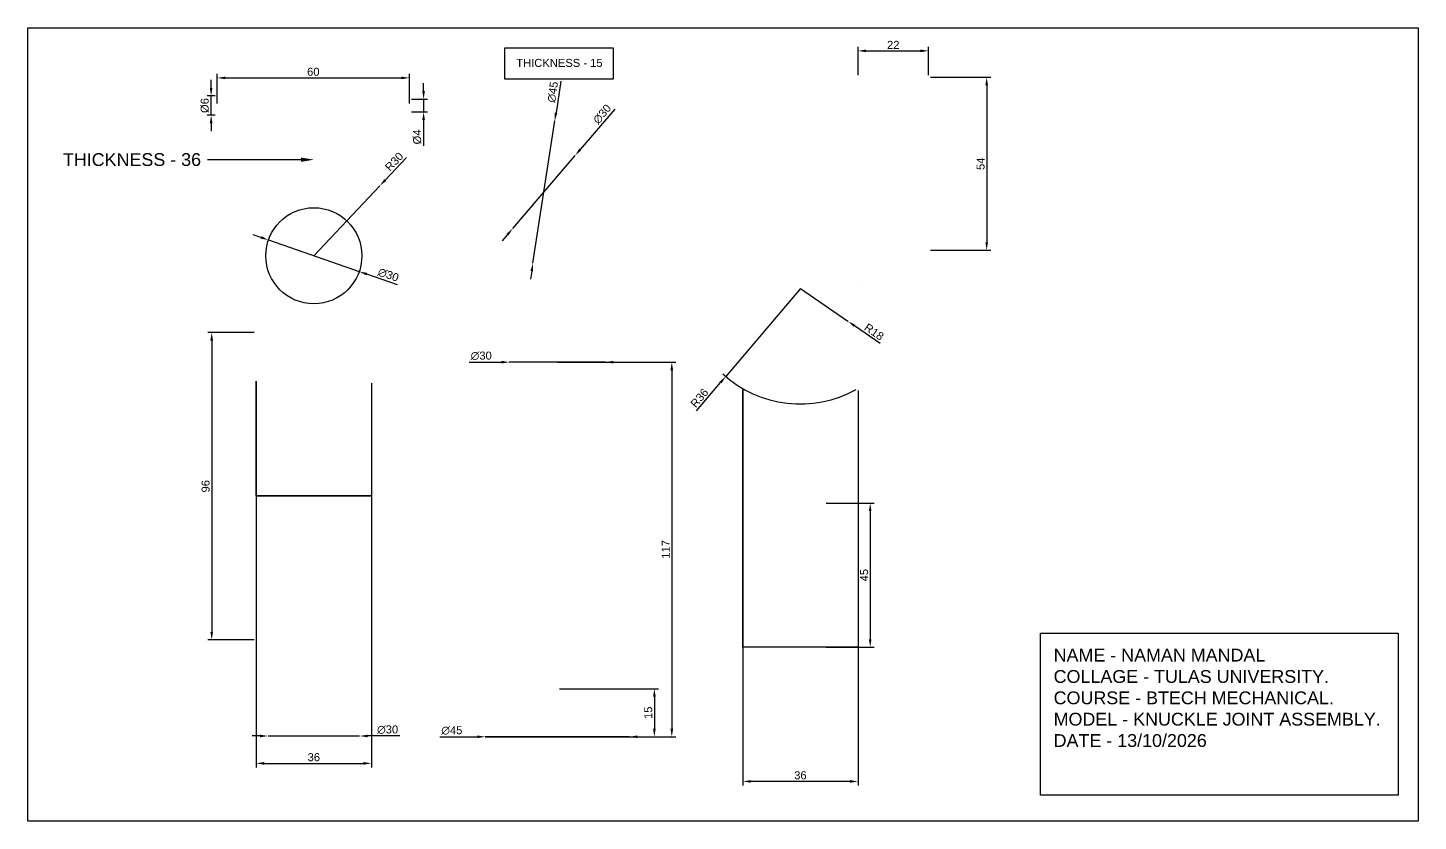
# Model space of a CAD drawing. Header units: millimetres. Extents: x 159 to 1354, y 13 to 261.
# Drawn here: x 919.9 to 1354.1, y 12.8 to 260.6 of the extents above; entities that cross this region are included whole.
import ezdxf
from ezdxf import colors
from ezdxf.entities.mleader import LeaderData, LeaderLine
from ezdxf.math import Vec2, Vec3

# ---------------------------------------------------------------- set-up
doc = ezdxf.new("R2010")
doc.units = ezdxf.units.MM
doc.layers.add('DIM', color=252, linetype='Continuous', plot=False)
doc.layers.add('DIM1', color=251, linetype='Continuous')
doc.styles.get("Standard").update_dxf_attribs({"font": 'arial.ttf'})
doc.dimstyles.new('ISO-25', dxfattribs={"dimtxt": 2.5, "dimasz": 2.5, "dimexe": 1.25, "dimexo": 0.625, "dimtad": 1, "dimtxsty": 'Standard', "dimcen": 2.5, "dimadec": 0, "dimazin": 0, "dimtfac": 1, "dimtmove": 0, "dimatfit": 3, "dimfxl": 1, "dimarcsym": 0})

# ---------------------------------------------------------------- blocks, each defined once
blk = doc.blocks.new('*D2')
at = {"layer": 'Defpoints', "color": 0, "transparency": 16777216}
for p in [(1039.04, 244.93), (979.04, 236.29, 39.28), (1039.04, 236.29, 39.28)]:
    blk.add_point(p, dxfattribs=at)
at = {"layer": 'DIM1', "color": 0, "lineweight": -2, "transparency": 16777216}
for p, q in [((979.04, 236.91), (979.04, 246.18)), ((981.54, 244.93), (1036.54, 244.93)), ((1039.04, 236.91), (1039.04, 246.18))]:
    blk.add_line(p, q, dxfattribs=at)
at = {"layer": 'DIM1', "color": 0, "transparency": 16777216}
for points in [[(981.54, 245.35), (981.54, 244.52), (979.04, 244.93)], [(1036.54, 245.35), (1036.54, 244.52), (1039.04, 244.93)]]:
    blk.add_solid(points, dxfattribs=at)
at = {"layer": 'DIM1', "color": 0, "transparency": 16777216, "insert": (1009.04, 246.84), "char_height": 2.5, "attachment_point": 5}
blk.add_mtext('60', dxfattribs=at)
blk = doc.blocks.new('*D3')
at = {"layer": 'Defpoints', "color": 0, "transparency": 16777216}
for p in [(1085.25, 156.15, 186.83), (1085.25, 39.15, 186.83), (1121, 39.15)]:
    blk.add_point(p, dxfattribs=at)
at = {"layer": 'DIM1', "color": 0, "lineweight": -2, "transparency": 16777216}
for p, q in [((1085.88, 156.15), (1122.25, 156.15)), ((1121, 153.65), (1121, 41.65)), ((1085.88, 39.15), (1122.25, 39.15))]:
    blk.add_line(p, q, dxfattribs=at)
at = {"layer": 'DIM1', "color": 0, "transparency": 16777216}
for points in [[(1120.58, 153.65), (1121.42, 153.65), (1121, 156.15)], [(1120.58, 41.65), (1121.42, 41.65), (1121, 39.15)]]:
    blk.add_solid(points, dxfattribs=at)
at = {"layer": 'DIM1', "color": 0, "transparency": 16777216, "insert": (1119.12, 97.65), "char_height": 2.5, "attachment_point": 5, "rotation": 90}
blk.add_mtext('117', dxfattribs=at)
blk = doc.blocks.new('*D4')
at = {"layer": 'Defpoints', "color": 0, "transparency": 16777216}
for p in [(1062.75, 39.15, 186.83), (1107.75, 39.15, 186.83)]:
    blk.add_point(p, dxfattribs=at)
at = {"layer": 'DIM1', "color": 0, "lineweight": -2, "transparency": 16777216}
for p, q in [((1048.5, 39.15), (1060.25, 39.15)), ((1107.75, 39.15), (1062.75, 39.15)), ((1110.25, 39.15), (1112.75, 39.15))]:
    blk.add_line(p, q, dxfattribs=at)
at = {"layer": 'DIM1', "color": 0, "transparency": 16777216}
for points in [[(1060.25, 39.56), (1060.25, 38.73), (1062.75, 39.15)], [(1110.25, 39.56), (1110.25, 38.73), (1107.75, 39.15)]]:
    blk.add_solid(points, dxfattribs=at)
at = {"layer": 'DIM1', "color": 0, "transparency": 16777216, "insert": (1052.29, 41.12), "char_height": 2.5, "attachment_point": 5}
blk.add_mtext('∅45', dxfattribs=at)
blk = doc.blocks.new('*D5')
at = {"layer": 'Defpoints', "color": 0, "transparency": 16777216}
for p in [(1085.25, 54.15, 186.83), (1085.25, 39.15), (1115.55, 39.15)]:
    blk.add_point(p, dxfattribs=at)
at = {"layer": 'DIM1', "color": 0, "lineweight": -2, "transparency": 16777216}
for p, q in [((1085.88, 54.15), (1116.8, 54.15)), ((1115.55, 51.65), (1115.55, 41.65)), ((1085.88, 39.15), (1116.8, 39.15))]:
    blk.add_line(p, q, dxfattribs=at)
at = {"layer": 'DIM1', "color": 0, "transparency": 16777216}
for points in [[(1115.13, 51.65), (1115.97, 51.65), (1115.55, 54.15)], [(1115.13, 41.65), (1115.97, 41.65), (1115.55, 39.15)]]:
    blk.add_solid(points, dxfattribs=at)
at = {"layer": 'DIM1', "color": 0, "transparency": 16777216, "insert": (1113.65, 46.65), "char_height": 2.5, "attachment_point": 5, "rotation": 90}
blk.add_mtext('15', dxfattribs=at)
blk = doc.blocks.new('*D6')
at = {"layer": 'Defpoints', "color": 0, "transparency": 16777216}
for p in [(995.03, 194.31, 186.33), (1023.37, 184.47, 186.33)]:
    blk.add_point(p, dxfattribs=at)
at = {"layer": 'DIM1', "color": 0, "lineweight": -2, "transparency": 16777216}
for p, q in [((992.66, 195.13), (990.3, 195.95)), ((995.03, 194.31), (1023.37, 184.47)), ((1035.37, 180.3), (1025.73, 183.65))]:
    blk.add_line(p, q, dxfattribs=at)
at = {"layer": 'DIM1', "color": 0, "transparency": 16777216}
for points in [[(992.8, 195.52), (992.53, 194.73), (995.03, 194.31)], [(1025.86, 184.04), (1025.59, 183.25), (1023.37, 184.47)]]:
    blk.add_solid(points, dxfattribs=at)
at = {"layer": 'DIM1', "color": 0, "transparency": 16777216, "insert": (1032.46, 183.4), "char_height": 2.5, "attachment_point": 5, "rotation": 340.8529}
blk.add_mtext('∅30', dxfattribs=at)
blk = doc.blocks.new('*D7')
at = {"layer": 'Defpoints', "color": 0, "transparency": 16777216}
for p in [(1029.78, 211.21, 150.33), (1009.2, 189.39, 150.33)]:
    blk.add_point(p, dxfattribs=at)
at = {"layer": 'DIM1', "color": 0, "lineweight": -2, "transparency": 16777216}
for p, q in [((1038.16, 220.09), (1031.5, 213.03)), ((1009.2, 189.39), (1029.78, 211.21))]:
    blk.add_line(p, q, dxfattribs=at)
at = {"layer": 'DIM1', "color": 0, "transparency": 16777216}
blk.add_solid([(1031.19, 213.31), (1031.8, 212.74), (1029.78, 211.21)], dxfattribs=at)
at = {"layer": 'DIM1', "color": 0, "transparency": 16777216, "insert": (1034.3, 218.78), "char_height": 2.5, "attachment_point": 5, "rotation": 46.6713}
blk.add_mtext('R30', dxfattribs=at)
blk = doc.blocks.new('*D8')
at = {"layer": 'Defpoints', "color": 0, "transparency": 16777216}
for p in [(991.2, 165.39, 150.33), (977.3, 69.39), (991.2, 69.39, 160.88)]:
    blk.add_point(p, dxfattribs=at)
at = {"layer": 'DIM1', "color": 0, "lineweight": -2, "transparency": 16777216}
for p, q in [((990.57, 165.39), (976.05, 165.39)), ((977.3, 162.89), (977.3, 71.89)), ((990.57, 69.39), (976.05, 69.39))]:
    blk.add_line(p, q, dxfattribs=at)
at = {"layer": 'DIM1', "color": 0, "transparency": 16777216}
for points in [[(976.88, 162.89), (977.71, 162.89), (977.3, 165.39)], [(976.88, 71.89), (977.71, 71.89), (977.3, 69.39)]]:
    blk.add_solid(points, dxfattribs=at)
at = {"layer": 'DIM1', "color": 0, "transparency": 16777216, "insert": (975.4, 117.39), "char_height": 2.5, "attachment_point": 5, "rotation": 90}
blk.add_mtext('96', dxfattribs=at)
blk = doc.blocks.new('*D9')
at = {"layer": 'Defpoints', "color": 0, "transparency": 16777216}
for p in [(994.92, 39.39, 163.74), (1023.48, 39.39, 172.92)]:
    blk.add_point(p, dxfattribs=at)
at = {"layer": 'DIM1', "color": 0, "lineweight": -2, "transparency": 16777216}
for p, q in [((992.42, 39.39), (989.92, 39.39)), ((994.92, 39.39), (1023.48, 39.39)), ((1036.02, 39.39), (1025.98, 39.39))]:
    blk.add_line(p, q, dxfattribs=at)
at = {"layer": 'DIM1', "color": 0, "transparency": 16777216}
for points in [[(992.42, 39.8), (992.42, 38.97), (994.92, 39.39)], [(1025.98, 39.8), (1025.98, 38.97), (1023.48, 39.39)]]:
    blk.add_solid(points, dxfattribs=at)
at = {"layer": 'DIM1', "color": 0, "transparency": 16777216, "insert": (1032.25, 41.36), "char_height": 2.5, "attachment_point": 5}
blk.add_mtext('∅30', dxfattribs=at)
blk = doc.blocks.new('*D10')
at = {"layer": 'Defpoints', "color": 0, "transparency": 16777216}
for p in [(991.2, 150.21, 150.33), (1027.2, 150.21, 150.33), (1027.2, 30.85)]:
    blk.add_point(p, dxfattribs=at)
at = {"layer": 'DIM1', "color": 0, "lineweight": -2, "transparency": 16777216}
for p, q in [((991.2, 149.58), (991.2, 29.6)), ((1027.2, 149.58), (1027.2, 29.6)), ((993.7, 30.85), (1024.7, 30.85))]:
    blk.add_line(p, q, dxfattribs=at)
at = {"layer": 'DIM1', "color": 0, "transparency": 16777216}
for points in [[(993.7, 31.27), (993.7, 30.43), (991.2, 30.85)], [(1024.7, 31.27), (1024.7, 30.43), (1027.2, 30.85)]]:
    blk.add_solid(points, dxfattribs=at)
at = {"layer": 'DIM1', "color": 0, "transparency": 16777216, "insert": (1009.2, 32.75), "char_height": 2.5, "attachment_point": 5}
blk.add_mtext('36', dxfattribs=at)
blk = doc.blocks.new('*D12')
at = {"layer": 'Defpoints', "color": 0, "transparency": 16777216}
for p in [(1143.16, 147.94, 150.33), (1179.16, 147.94, 150.33), (1143.16, 25.2)]:
    blk.add_point(p, dxfattribs=at)
at = {"layer": 'DIM1', "color": 0, "lineweight": -2, "transparency": 16777216}
for p, q in [((1143.16, 147.32), (1143.16, 23.95)), ((1179.16, 147.32), (1179.16, 23.95)), ((1176.66, 25.2), (1145.66, 25.2))]:
    blk.add_line(p, q, dxfattribs=at)
at = {"layer": 'DIM1', "color": 0, "transparency": 16777216}
for points in [[(1145.66, 25.62), (1145.66, 24.79), (1143.16, 25.2)], [(1176.66, 25.62), (1176.66, 24.79), (1179.16, 25.2)]]:
    blk.add_solid(points, dxfattribs=at)
at = {"layer": 'DIM1', "color": 0, "transparency": 16777216, "insert": (1161.16, 27.11), "char_height": 2.5, "attachment_point": 5}
blk.add_mtext('36', dxfattribs=at)
blk = doc.blocks.new('*D14')
at = {"layer": 'Defpoints', "color": 0, "transparency": 16777216}
for p in [(1168.61, 112.12, 186.33), (1168.61, 67.12, 186.33), (1182.95, 67.12)]:
    blk.add_point(p, dxfattribs=at)
at = {"layer": 'DIM1', "color": 0, "lineweight": -2, "transparency": 16777216}
for p, q in [((1169.24, 112.12), (1184.2, 112.12)), ((1182.95, 109.62), (1182.95, 69.62)), ((1169.24, 67.12), (1184.2, 67.12))]:
    blk.add_line(p, q, dxfattribs=at)
at = {"layer": 'DIM1', "color": 0, "transparency": 16777216}
for points in [[(1182.54, 109.62), (1183.37, 109.62), (1182.95, 112.12)], [(1182.54, 69.62), (1183.37, 69.62), (1182.95, 67.12)]]:
    blk.add_solid(points, dxfattribs=at)
at = {"layer": 'DIM1', "color": 0, "transparency": 16777216, "insert": (1181.06, 89.62), "char_height": 2.5, "attachment_point": 5, "rotation": 90}
blk.add_mtext('45', dxfattribs=at)
blk = doc.blocks.new('*D15')
at = {"layer": 'Defpoints', "color": 0, "transparency": 16777216}
for p in [(1161.16, 179.12, 186.33), (1175.99, 168.92, 186.33)]:
    blk.add_point(p, dxfattribs=at)
at = {"layer": 'DIM1', "color": 0, "lineweight": -2, "transparency": 16777216}
for p, q in [((1161.16, 179.12), (1175.99, 168.92)), ((1186.07, 162), (1178.05, 167.51))]:
    blk.add_line(p, q, dxfattribs=at)
at = {"layer": 'DIM1', "color": 0, "transparency": 16777216}
blk.add_solid([(1178.29, 167.85), (1177.82, 167.17), (1175.99, 168.92)], dxfattribs=at)
at = {"layer": 'DIM1', "color": 0, "transparency": 16777216, "insert": (1184.17, 165.61), "char_height": 2.5, "attachment_point": 5, "rotation": 325.4999}
blk.add_mtext('R18', dxfattribs=at)
blk = doc.blocks.new('*D16')
at = {"layer": 'Defpoints', "color": 0, "transparency": 16777216}
for p in [(1161.16, 179.12, 186.33), (1137.84, 151.69, 186.33)]:
    blk.add_point(p, dxfattribs=at)
at = {"layer": 'DIM1', "color": 0, "lineweight": -2, "transparency": 16777216}
for p, q in [((1161.16, 179.12), (1137.84, 151.69)), ((1128.74, 140.97), (1136.23, 149.78))]:
    blk.add_line(p, q, dxfattribs=at)
blk.add_arc((1161.16, 179.12), 36, 227.6489, 299.0053, dxfattribs=at)
at = {"layer": 'DIM1', "color": 0, "transparency": 16777216}
blk.add_solid([(1135.91, 150.05), (1136.54, 149.51), (1137.84, 151.69)], dxfattribs=at)
at = {"layer": 'DIM1', "color": 0, "transparency": 16777216, "insert": (1129.62, 144.96), "char_height": 2.5, "attachment_point": 5, "rotation": 49.6383}
blk.add_mtext('R36', dxfattribs=at)
blk = doc.blocks.new('*D17')
at = {"layer": 'Defpoints', "color": 0, "transparency": 16777216}
for p in [(1201.16, 253.37), (1179.16, 245.12, 168.33), (1201.16, 245.12, 168.33)]:
    blk.add_point(p, dxfattribs=at)
at = {"layer": 'DIM1', "color": 0, "lineweight": -2, "transparency": 16777216}
for p, q in [((1179.16, 245.75), (1179.16, 254.62)), ((1181.66, 253.37), (1198.66, 253.37)), ((1201.16, 245.75), (1201.16, 254.62))]:
    blk.add_line(p, q, dxfattribs=at)
at = {"layer": 'DIM1', "color": 0, "transparency": 16777216}
for points in [[(1181.66, 253.79), (1181.66, 252.96), (1179.16, 253.37)], [(1198.66, 253.79), (1198.66, 252.96), (1201.16, 253.37)]]:
    blk.add_solid(points, dxfattribs=at)
at = {"layer": 'DIM1', "color": 0, "transparency": 16777216, "insert": (1190.16, 255.25), "char_height": 2.5, "attachment_point": 5}
blk.add_mtext('22', dxfattribs=at)
blk = doc.blocks.new('*D18')
at = {"layer": 'Defpoints', "color": 0, "transparency": 16777216}
for p in [(1201.16, 245.12, 168.33), (1201.16, 191.12, 150.33), (1219.33, 191.12)]:
    blk.add_point(p, dxfattribs=at)
at = {"layer": 'DIM1', "color": 0, "lineweight": -2, "transparency": 16777216}
for p, q in [((1201.78, 245.12), (1220.58, 245.12)), ((1219.33, 242.62), (1219.33, 193.62)), ((1201.78, 191.12), (1220.58, 191.12))]:
    blk.add_line(p, q, dxfattribs=at)
at = {"layer": 'DIM1', "color": 0, "transparency": 16777216}
for points in [[(1218.92, 242.62), (1219.75, 242.62), (1219.33, 245.12)], [(1218.92, 193.62), (1219.75, 193.62), (1219.33, 191.12)]]:
    blk.add_solid(points, dxfattribs=at)
at = {"layer": 'DIM1', "color": 0, "transparency": 16777216, "insert": (1217.44, 218.12), "char_height": 2.5, "attachment_point": 5, "rotation": 90}
blk.add_mtext('54', dxfattribs=at)
blk = doc.blocks.new('*D19')
at = {"layer": 'Defpoints', "color": 0, "transparency": 16777216}
for p in [(1090.79, 220.69, 128.33), (1071.3, 197.88, 128.33)]:
    blk.add_point(p, dxfattribs=at)
at = {"layer": 'DIM1', "color": 0, "lineweight": -2, "transparency": 16777216}
for p, q in [((1103.2, 235.21), (1092.42, 222.59)), ((1071.3, 197.88), (1090.79, 220.69)), ((1069.68, 195.98), (1068.05, 194.08))]:
    blk.add_line(p, q, dxfattribs=at)
at = {"layer": 'DIM1', "color": 0, "transparency": 16777216}
for points in [[(1092.1, 222.86), (1092.73, 222.32), (1090.79, 220.69)], [(1069.36, 196.25), (1069.99, 195.71), (1071.3, 197.88)]]:
    blk.add_solid(points, dxfattribs=at)
at = {"layer": 'DIM1', "color": 0, "transparency": 16777216, "insert": (1099.25, 233.62), "char_height": 2.5, "attachment_point": 5, "rotation": 49.4814}
blk.add_mtext('∅30', dxfattribs=at)
blk = doc.blocks.new('*D20')
at = {"layer": 'Defpoints', "color": 0, "transparency": 16777216}
for p in [(1084.45, 231.53, 128.33), (1077.64, 187.05, 128.33)]:
    blk.add_point(p, dxfattribs=at)
at = {"layer": 'DIM1', "color": 0, "lineweight": -2, "transparency": 16777216}
for p, q in [((1086.35, 243.95), (1084.83, 234)), ((1077.64, 187.05), (1084.45, 231.53)), ((1077.26, 184.58), (1076.89, 182.1))]:
    blk.add_line(p, q, dxfattribs=at)
at = {"layer": 'DIM1', "color": 0, "transparency": 16777216}
for points in [[(1084.42, 234.06), (1085.24, 233.94), (1084.45, 231.53)], [(1076.85, 184.64), (1077.68, 184.51), (1077.64, 187.05)]]:
    blk.add_solid(points, dxfattribs=at)
at = {"layer": 'DIM1', "color": 0, "transparency": 16777216, "insert": (1083.83, 240.51), "char_height": 2.5, "attachment_point": 5, "rotation": 81.2959}
blk.add_mtext('∅45', dxfattribs=at)
blk = doc.blocks.new('*D21')
at = {"layer": 'Defpoints', "color": 0, "transparency": 16777216}
for p in [(977.12, 239.29), (979.04, 239.29, 39.28), (979.04, 233.29, 39.28)]:
    blk.add_point(p, dxfattribs=at)
at = {"layer": 'DIM1', "color": 0, "lineweight": -2, "transparency": 16777216}
for p, q in [((977.12, 241.79), (977.12, 244.29)), ((978.41, 239.29), (975.87, 239.29)), ((977.12, 233.29), (977.12, 239.29)), ((978.41, 233.29), (975.87, 233.29)), ((977.12, 230.79), (977.12, 228.29))]:
    blk.add_line(p, q, dxfattribs=at)
at = {"layer": 'DIM1', "color": 0, "transparency": 16777216}
for points in [[(976.71, 241.79), (977.54, 241.79), (977.12, 239.29)], [(976.71, 230.79), (977.54, 230.79), (977.12, 233.29)]]:
    blk.add_solid(points, dxfattribs=at)
at = {"layer": 'DIM1', "color": 0, "transparency": 16777216, "insert": (975.15, 236.29), "char_height": 2.5, "attachment_point": 5, "rotation": 90}
blk.add_mtext('%%C6', dxfattribs=at)
blk = doc.blocks.new('*D22')
at = {"layer": 'Defpoints', "color": 0, "transparency": 16777216}
for p in [(1039.04, 238.29, 39.28), (1039.04, 234.29, 39.28), (1043.48, 234.29)]:
    blk.add_point(p, dxfattribs=at)
at = {"layer": 'DIM1', "color": 0, "lineweight": -2, "transparency": 16777216}
for p, q in [((1043.48, 240.79), (1043.48, 243.29)), ((1039.66, 238.29), (1044.73, 238.29)), ((1043.48, 238.29), (1043.48, 234.29)), ((1039.66, 234.29), (1044.73, 234.29)), ((1043.48, 231.79), (1043.48, 223.69))]:
    blk.add_line(p, q, dxfattribs=at)
at = {"layer": 'DIM1', "color": 0, "transparency": 16777216}
for points in [[(1043.06, 240.79), (1043.89, 240.79), (1043.48, 238.29)], [(1043.06, 231.79), (1043.89, 231.79), (1043.48, 234.29)]]:
    blk.add_solid(points, dxfattribs=at)
at = {"layer": 'DIM1', "color": 0, "transparency": 16777216, "insert": (1041.5, 226.49), "char_height": 2.5, "attachment_point": 5, "rotation": 90}
blk.add_mtext('%%C4', dxfattribs=at)
blk = doc.blocks.new('*D23')
at = {"layer": 'Defpoints', "color": 0, "transparency": 16777216}
for p in [(1070.25, 156.15, 186.83), (1100.25, 156.15, 186.83)]:
    blk.add_point(p, dxfattribs=at)
at = {"layer": 'DIM1', "color": 0, "lineweight": -2, "transparency": 16777216}
for p, q in [((1057.71, 156.15), (1067.75, 156.15)), ((1100.25, 156.15), (1070.25, 156.15)), ((1102.75, 156.15), (1105.25, 156.15))]:
    blk.add_line(p, q, dxfattribs=at)
at = {"layer": 'DIM1', "color": 0, "transparency": 16777216}
for points in [[(1067.75, 156.56), (1067.75, 155.73), (1070.25, 156.15)], [(1102.75, 156.56), (1102.75, 155.73), (1100.25, 156.15)]]:
    blk.add_solid(points, dxfattribs=at)
at = {"layer": 'DIM1', "color": 0, "transparency": 16777216, "insert": (1061.48, 158.12), "char_height": 2.5, "attachment_point": 5}
blk.add_mtext('∅30', dxfattribs=at)

msp = doc.modelspace()

# ---------------------------------------------------------------- linework, layer by layer
at = {"extrusion": (-6.12323e-17, -1, 3.7494e-33)}
msp.add_line((1179.158, 179.932, 151.145), (1179.158, 179.932, 148.328), dxfattribs=at)
for p, q in [((1085.254, 156.148), (1100.254, 156.148)), ((991.196, 150.209, 150.334), (991.196, 114.386, 150.334)), ((1027.196, 149.584), (1027.196, 114.386, 150.334)), ((1143.158, 67.12), (1143.158, 147.943, 150.334)), ((1179.158, 147.318), (1179.158, 67.12)), ((1179.158, 67.12), (1143.158, 67.12)), ((1085.879, 54.148), (1107.912, 54.148)), ((1062.754, 39.148), (1107.754, 39.148))]:
    msp.add_line(p, q)
for points in [[(919.869, 260.579), (1354.098, 260.579), (1354.098, 12.781), (919.869, 12.781)], [(1236.169, 71.524), (1347.892, 71.524), (1347.892, 20.915), (1236.169, 20.915)]]:
    msp.add_lwpolyline(points, close=True)
at = {"extrusion": (1, -6.12323e-17, 6.12323e-17), "elevation": 991.196}
msp.add_lwpolyline([(150.209, 150.334), (114.386, 150.334), (114.386, 168.334), (114.386, 186.334), (150.209, 186.334)], dxfattribs=at)
at = {"extrusion": (-6.12323e-17, -1, -4.44089e-16), "elevation": -114.386}
msp.add_lwpolyline([(991.196, 160.878), (991.196, 175.789), (1001.74, 186.334), (1016.652, 186.334), (1027.196, 175.789), (1027.196, 160.878), (1016.652, 150.334), (1001.74, 150.334)], close=True, dxfattribs=at)
msp.add_circle((1009.196, 189.386, 186.334), 15)
at = {"layer": 'DIM'}
msp.add_lwpolyline([(1068.867, 254.322), (1102.699, 254.322), (1102.699, 244.496), (1068.867, 244.496)], close=True, dxfattribs=at)

# ---------------------------------------------------------------- texts
at = {"insert": (1240.239, 66.648), "char_height": 4, "attachment_point": 1}
msp.add_mtext_dynamic_manual_height_columns('NAME - NAMAN MANDAL\\PCOLLAGE - TULAS UNIVERSITY.\\PCOURSE - BTECH MECHANICAL.\\PMODEL - KNUCKLE JOINT ASSEMBLY.\\PDATE - 13/10/2026', width=178.78909, gutter_width=12.5, heights=[0], dxfattribs=at)
at = {"layer": 'DIM1', "insert": (1072.415, 250.868), "char_height": 2.5, "attachment_point": 1}
msp.add_mtext_dynamic_manual_height_columns('THICKNESS - 15', width=33.93921, gutter_width=12.5, heights=[0], dxfattribs=at)

# ---------------------------------------------------------------- dimensions: what is measured, and where the dimension line sits
at = {"layer": 'DIM1'}
for base, p1, p2, picture, middle in [((1201.158, 253.374), (1179.158, 245.12, 168.334), (1201.158, 245.12, 168.334), '*D17', (1190.158, 255.255)), ((1039.038, 244.934), (979.038, 236.285, 39.281), (1039.038, 236.285, 39.281), '*D2', (1009.038, 246.835)), ((1027.196, 30.851), (991.196, 150.209, 150.334), (1027.196, 150.209, 150.334), '*D10', (1009.196, 32.753)), ((1143.158, 25.204), (1179.158, 147.943, 150.334), (1143.158, 147.943, 150.334), '*D12', (1161.158, 27.106))]:
    dim = msp.add_linear_dim(base=base, p1=p1, p2=p2, dimstyle='ISO-25', dxfattribs=at)
    dim.commit()
    dim.dimension.update_dxf_attribs({"geometry": picture, "text_midpoint": middle})
for base, p1, p2, text, picture, middle in [((977.123, 239.285), (979.038, 233.285, 39.281), (979.038, 239.285, 39.281), '%%C<>', '*D21', (975.151, 236.285)), ((1043.476, 234.285), (1039.038, 238.285, 39.281), (1039.038, 234.285, 39.281), '%%C4', '*D22', (1041.504, 226.486))]:
    dim = msp.add_linear_dim(base=base, p1=p1, p2=p2, angle=90, text=text, dimstyle='ISO-25', dxfattribs=at)
    dim.commit()
    dim.dimension.update_dxf_attribs({"geometry": picture, "text_midpoint": middle})
for p1, p2, picture, middle in [((1077.642, 187.047, 128.334), (1084.452, 231.528, 128.334), '*D20', (1085.781, 240.212)), ((1100.254, 156.148, 186.834), (1070.254, 156.148, 186.834), '*D23', (1061.483, 156.148)), ((994.916, 39.386, 163.743), (1023.476, 39.386, 172.925), '*D9', (1032.247, 39.386))]:
    dim = msp.add_diameter_dim_2p(p1=p1, p2=p2, dimstyle='ISO-25', dxfattribs=at)
    dim.commit()
    dim.dimension.update_dxf_attribs({"geometry": picture, "text_midpoint": middle})
for base, p1, p2, picture, middle in [((1219.334, 191.12), (1201.158, 245.12, 168.334), (1201.158, 191.12, 150.334), '*D18', (1217.438, 218.12)), ((977.297, 69.386), (991.196, 165.386, 150.334), (991.196, 69.386, 160.878), '*D8', (975.396, 117.386)), ((1182.953, 67.12), (1168.614, 112.12, 186.334), (1168.614, 67.12, 186.334), '*D14', (1181.057, 89.62)), ((1115.55, 39.148), (1085.254, 54.148, 186.834), (1085.254, 39.148), '*D5', (1113.649, 46.648))]:
    dim = msp.add_linear_dim(base=base, p1=p1, p2=p2, angle=90, dimstyle='ISO-25', dxfattribs=at)
    dim.commit()
    dim.dimension.update_dxf_attribs({"geometry": picture, "text_midpoint": middle})
for p1, p2, picture, middle in [((1071.301, 197.885, 128.334), (1090.792, 220.69, 128.334), '*D19', (1100.75, 232.341)), ((995.026, 194.306, 186.334), (1023.366, 184.466, 186.334), '*D6', (1031.811, 181.534)), ((1107.754, 39.148, 186.834), (1062.754, 39.148, 186.834), '*D4', (1052.287, 39.148))]:
    dim = msp.add_diameter_dim_2p(p1=p1, p2=p2, dimstyle='ISO-25', dxfattribs=at)
    dim.commit()
    dim.dimension.update_dxf_attribs({"geometry": picture, "text_midpoint": middle, "dimtype": 163})
dim = msp.add_radius_dim(center=(1009.196, 189.386, 150.334), mpoint=(1029.782, 211.209, 150.334), dimstyle='ISO-25', dxfattribs=at)
dim.commit()
dim.dimension.update_dxf_attribs({"geometry": '*D7', "text_midpoint": (1035.688, 217.471)})
for mpoint, picture, middle in [((1137.844, 151.689, 186.334), '*D16', (1131.074, 143.723)), ((1175.993, 168.925, 186.334), '*D15', (1183.092, 164.046))]:
    dim = msp.add_radius_dim(center=(1161.158, 179.12, 186.334), mpoint=mpoint, dimstyle='ISO-25', dxfattribs=at)
    dim.commit()
    dim.dimension.update_dxf_attribs({"geometry": picture, "text_midpoint": middle, "dimtype": 164})
dim = msp.add_aligned_dim(p1=(1085.254, 156.148, 186.834), p2=(1085.254, 39.148, 186.834), distance=35.746, dimstyle='ISO-25', dxfattribs=at)
dim.commit()
dim.dimension.update_dxf_attribs({"geometry": '*D3', "text_midpoint": (1119.12, 97.648)})

# ---------------------------------------------------------------- leaders
ml = msp.add_multileader_mtext('Standard', dxfattribs=at)
ml.set_content('THICKNESS - 36', color=256)
ml.set_leader_properties()
ml.build(insert=Vec2(0, 0))
ctx = ml.context
ctx.base_point, ctx.plane_origin = Vec3(929.206, 219.386, 150.334), Vec3(1009.196, 219.386, 150.334)
ctx.text_align_type = 2
notes = []
notes.append((ctx, [(0, (1, 1, 0), (983.981, 219.386, 150.334), (-1, 0), 8, [(0, [(1009.196, 219.386, 150.334)], 0, [])])]))
ctx.mtext.insert, ctx.mtext.alignment, ctx.mtext.flow_direction = Vec3(973.981, 221.422, 150.334), 3, 5
for ctx, leaders in notes:
    for number, flags, end, landing, length, lines in leaders:
        leader = LeaderData()
        leader.index, (leader.has_last_leader_line, leader.has_dogleg_vector, leader.attachment_direction) = number, flags
        leader.last_leader_point, leader.dogleg_vector, leader.dogleg_length = Vec3(end), Vec3(landing), length
        for number, points, colour, breaks in lines:
            line = LeaderLine()
            line.index, line.vertices, line.color, line.breaks = number, Vec3.list(points), colors.encode_raw_color(colour), breaks
            leader.lines.append(line)
        ctx.leaders.append(leader)

doc.saveas('drawing.dxf')
